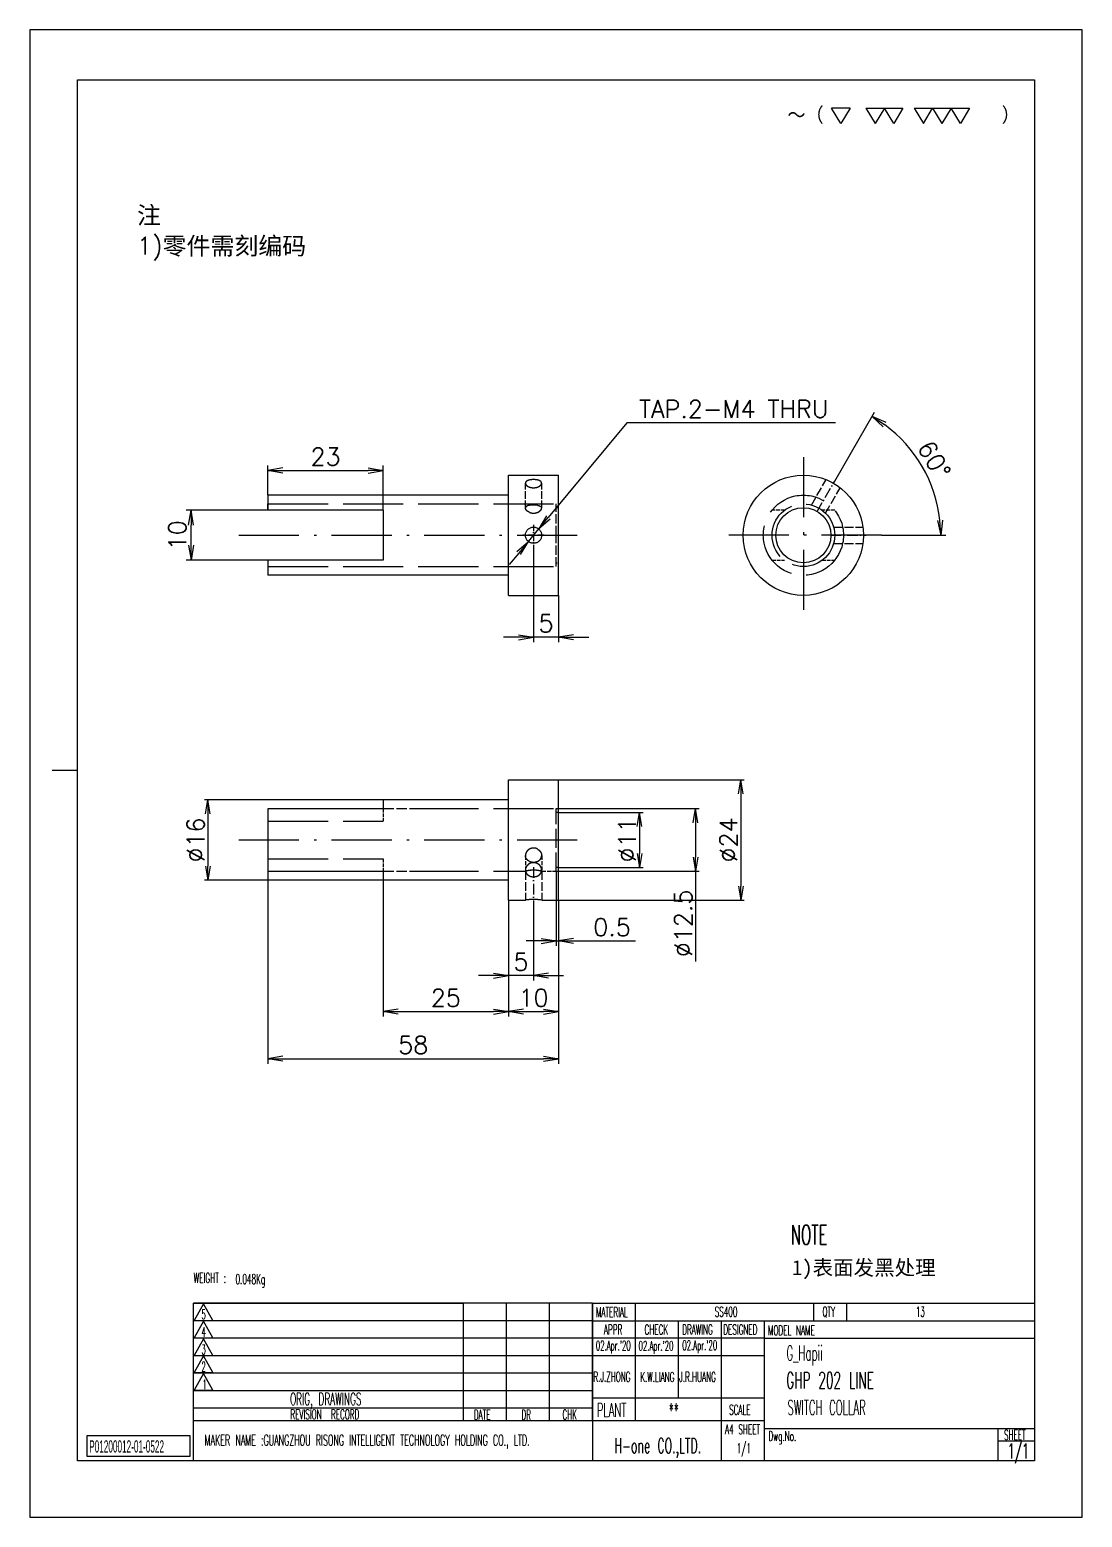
# Model space of a CAD drawing. Header units: millimetres. Extents: x 9439 to 18429, y 1498 to 3280.
# Drawn here: x 18219 to 18429, y 1498.1 to 1795.1 of the extents above; entities that cross this region are included whole.
import ezdxf
from ezdxf.enums import TextEntityAlignment as Align

# ---------------------------------------------------------------- set-up
doc = ezdxf.new("R2010")
doc.units = ezdxf.units.MM
for name, pattern in [('CENTER-HOKUTO', [23, 20, -1, 1, -1]), ('DASHDOT', [18.5, 12, -3, 0.5, -3]), ('DASHED', [15, 12, -3]), ('HIDDEN-HOKUTO', [3.8, 2.5, -1.3])]:
    doc.linetypes.add(name, pattern=pattern)
for name, color, linetype in [('6', 2, 'Continuous'), ('title_frame', 7, 'Continuous'), ('word_dim', 253, 'Continuous')]:
    doc.layers.add(name, color=color, linetype=linetype)
for name, color, linetype, lineweight in [('AM_7', 2, 'CENTER-HOKUTO', 30), ('AM_HID', 1, 'HIDDEN-HOKUTO', 25), ('AM_VIS', 7, 'Continuous', 30)]:
    doc.layers.add(name, color=color, linetype=linetype, lineweight=lineweight)
doc.styles.add('MX_NOTE_STANDARD', font='txt.shx', dxfattribs={"bigfont": 'bigfont.shx'})
doc.styles.get("Standard").update_dxf_attribs({"font": 'romans.shx', "bigfont": 'bigfont.shx'})
doc.dimstyles.new('HKT 1-1', dxfattribs={"dimtxt": 3.5, "dimasz": 3, "dimexe": 1, "dimexo": 0, "dimgap": 1, "dimtad": 3, "dimdsep": 46, "dimtxsty": 'Standard', "dimblk1": 'OPEN', "dimblk2": 'OPEN', "dimsah": 1, "dimcen": 0, "dimclrd": 256, "dimclre": 256, "dimclrt": 3, "dimazin": 2, "dimtfac": 1, "dimtmove": 0, "dimatfit": 3, "dimldrblk": 'OPEN', "dimfxl": 0, "dimtolj": 1, "dimlwd": 25, "dimlwe": 25, "dimarcsym": 0})
doc.dimstyles.new('HKT 1-1$3', dxfattribs={"dimtxt": 3.5, "dimasz": 3, "dimexe": 1, "dimexo": 0, "dimgap": 1, "dimtad": 3, "dimtoh": 1, "dimdsep": 46, "dimtxsty": 'Standard', "dimblk1": 'OPEN', "dimblk2": 'OPEN', "dimsah": 1, "dimcen": 0, "dimclrd": 256, "dimclre": 256, "dimclrt": 3, "dimazin": 2, "dimtfac": 1, "dimtmove": 0, "dimatfit": 3, "dimldrblk": 'OPEN', "dimfxl": 0, "dimtolj": 1, "dimlwd": 25, "dimlwe": 25, "dimarcsym": 0})

# ---------------------------------------------------------------- blocks, each defined once
blk = doc.blocks.new('\\M+18E64\\M+18FE3\\M+182B0\\M+18B4C\\M+18D86\\M+18169\\M+197CE\\M+1816A')
at = {"layer": '6', "color": 3}
for p, q in [((5.64, -0.64), (4.7, 0.92)), ((6.58, 0.92), (4.7, 0.92)), ((6.58, 0.92), (5.64, -0.64)), ((8.19, 0.92), (11.96, 0.92)), ((8.19, 0.92), (9.14, -0.64)), ((10.08, 0.92), (9.14, -0.64)), ((11.02, -0.64), (10.08, 0.92)), ((11.96, 0.92), (11.02, -0.64)), ((13.09, 0.92), (14.98, 0.92)), ((13.09, 0.92), (14.04, -0.64)), ((14.04, -0.64), (14.98, 0.92)), ((14.98, 0.92), (18.74, 0.92)), ((14.98, 0.92), (15.92, -0.64)), ((16.86, 0.92), (15.92, -0.64)), ((17.8, -0.64), (16.86, 0.92)), ((18.74, 0.92), (17.8, -0.64))]:
    blk.add_line(p, q, dxfattribs=at)
at = {"color": 3}
blk.add_text('\\M+18160\\M+18169\\M+18140             \\M+1816A', height=1.68, dxfattribs=at).set_placement((0.19, -0.66))
blk = doc.blocks.new('_Open')
at = {"color": 0, "lineweight": -2}
for p, q in [((-1, 0.167), (0, 0)), ((-1, -0.167), (0, 0)), ((0, 0), (-1, 0))]:
    blk.add_line(p, q, dxfattribs=at)
blk = doc.blocks.new('*D309')
at = {"layer": 'DEFPOINTS', "color": 0, "ltscale": 2}
for p in [(18251.18, 1699.19), (18266.5, 1699.19), (18266.5, 1689.19)]:
    blk.add_point(p, dxfattribs=at)
at = {"layer": 'word_dim', "lineweight": 25, "ltscale": 2}
for p, q in [((18266.5, 1699.19), (18250.18, 1699.19)), ((18251.18, 1692.19), (18251.18, 1696.19)), ((18266.5, 1689.19), (18250.18, 1689.19))]:
    blk.add_line(p, q, dxfattribs=at)
at = {"layer": 'word_dim', "lineweight": 25, "ltscale": 2, "xscale": 3, "yscale": 3, "zscale": 3}
for p, rotation in [((18251.18, 1699.19), 90), ((18251.18, 1689.19), 270)]:
    blk.add_blockref('_Open', p, dxfattribs=dict(at, rotation=rotation))
at = {"layer": 'word_dim', "color": 3, "ltscale": 2, "insert": (18248.43, 1694.19), "char_height": 3.5, "attachment_point": 5, "rotation": 90}
blk.add_mtext('\\A1;10', dxfattribs=at)
blk = doc.blocks.new('*D310')
at = {"layer": 'DEFPOINTS', "color": 0, "ltscale": 2}
for p in [(18289.5, 1707.12), (18266.5, 1702.19), (18289.5, 1699.19)]:
    blk.add_point(p, dxfattribs=at)
at = {"layer": 'word_dim', "lineweight": 25, "ltscale": 2}
for p, q in [((18266.5, 1702.19), (18266.5, 1708.12)), ((18289.5, 1699.19), (18289.5, 1708.12)), ((18269.5, 1707.12), (18286.5, 1707.12))]:
    blk.add_line(p, q, dxfattribs=at)
at = {"layer": 'word_dim', "lineweight": 25, "ltscale": 2, "xscale": 3, "yscale": 3, "zscale": 3, "rotation": 180}
blk.add_blockref('_Open', (18266.5, 1707.12), dxfattribs=at)
at = {"layer": 'word_dim', "lineweight": 25, "ltscale": 2, "xscale": 3, "yscale": 3, "zscale": 3}
blk.add_blockref('_Open', (18289.5, 1707.12), dxfattribs=at)
at = {"layer": 'word_dim', "color": 3, "ltscale": 2, "insert": (18278, 1709.87), "char_height": 3.5, "attachment_point": 5}
blk.add_mtext('\\A1;23', dxfattribs=at)
blk = doc.blocks.new('*D311')
at = {"layer": 'DEFPOINTS', "color": 0, "ltscale": 2}
for p in [(18319.5, 1692.09), (18324.5, 1682.19), (18319.5, 1673.84)]:
    blk.add_point(p, dxfattribs=at)
at = {"layer": 'word_dim', "lineweight": 25, "ltscale": 2}
for p, q in [((18319.5, 1692.09), (18319.5, 1672.84)), ((18324.5, 1682.19), (18324.5, 1672.84)), ((18316.5, 1673.84), (18313.5, 1673.84)), ((18324.5, 1673.84), (18319.5, 1673.84)), ((18327.5, 1673.84), (18330.5, 1673.84))]:
    blk.add_line(p, q, dxfattribs=at)
at = {"layer": 'word_dim', "lineweight": 25, "ltscale": 2, "xscale": 3, "yscale": 3, "zscale": 3}
blk.add_blockref('_Open', (18319.5, 1673.84), dxfattribs=at)
at = {"layer": 'word_dim', "lineweight": 25, "ltscale": 2, "xscale": 3, "yscale": 3, "zscale": 3, "rotation": 180}
blk.add_blockref('_Open', (18324.5, 1673.84), dxfattribs=at)
at = {"layer": 'word_dim', "color": 3, "ltscale": 2, "insert": (18322, 1676.59), "char_height": 3.5, "attachment_point": 5}
blk.add_mtext('\\A1;5', dxfattribs=at)
blk = doc.blocks.new('*D312')
at = {"layer": 'DEFPOINTS', "color": 0, "ltscale": 2}
for p in [(18318.46, 1692.95), (18320.53, 1695.44)]:
    blk.add_point(p, dxfattribs=at)
at = {"layer": 'word_dim', "lineweight": 25, "ltscale": 2}
for p, q in [((18338.14, 1716.66), (18322.45, 1697.75)), ((18379.74, 1716.66), (18338.14, 1716.66)), ((18318.46, 1692.95), (18320.53, 1695.44)), ((18316.55, 1690.64), (18314.63, 1688.33))]:
    blk.add_line(p, q, dxfattribs=at)
at = {"layer": 'word_dim', "lineweight": 25, "ltscale": 2, "xscale": 3, "yscale": 3, "zscale": 3}
for p, rotation in [((18320.53, 1695.44), 230.3130372418511), ((18318.46, 1692.95), 50.31303724185107)]:
    blk.add_blockref('_Open', p, dxfattribs=dict(at, rotation=rotation))
at = {"layer": 'word_dim', "color": 3, "ltscale": 2, "insert": (18359.44, 1719.41), "char_height": 3.5, "attachment_point": 5}
blk.add_mtext('\\A1;TAP{\\Fromans,bigfont|c134;.2-}M{\\Fromans,bigfont|c134;4} THRU', dxfattribs=at)
blk = doc.blocks.new('*D313')
at = {"layer": 'DEFPOINTS', "color": 0, "ltscale": 2}
for p in [(18379.59, 1705.02), (18399.09, 1703.57), (18376.06, 1698.91), (18357.74, 1694.19), (18388.94, 1694.19)]:
    blk.add_point(p, dxfattribs=at)
at = {"layer": 'word_dim', "lineweight": 25, "ltscale": 2}
for p, q in [((18379.59, 1705.02), (18387.54, 1718.79)), ((18388.94, 1694.19), (18401.74, 1694.19))]:
    blk.add_line(p, q, dxfattribs=at)
blk.add_arc((18373.34, 1694.19), 27.4, 6.2758, 53.7242, dxfattribs=at)
at = {"layer": 'word_dim', "lineweight": 25, "ltscale": 2, "xscale": 3, "yscale": 3, "zscale": 3}
for p, rotation in [((18387.04, 1717.92), 146.8621121451943), ((18400.74, 1694.19), 273.1378913697332)]:
    blk.add_blockref('_Open', p, dxfattribs=dict(at, rotation=rotation))
at = {"layer": 'word_dim', "color": 3, "ltscale": 2, "insert": (18399.45, 1709.27), "char_height": 3.5, "attachment_point": 5, "rotation": 300}
blk.add_mtext('\\A1;60°', dxfattribs=at)
blk = doc.blocks.new('*D314')
at = {"layer": 'DEFPOINTS', "color": 0, "ltscale": 2}
for p in [(18324.5, 1645.35), (18324.5, 1621.35), (18360.85, 1621.35)]:
    blk.add_point(p, dxfattribs=at)
at = {"layer": 'word_dim', "lineweight": 25, "ltscale": 2}
for p, q in [((18324.5, 1645.35), (18361.55, 1645.35)), ((18360.85, 1642.55), (18360.85, 1624.15)), ((18324.5, 1621.35), (18361.55, 1621.35))]:
    blk.add_line(p, q, dxfattribs=at)
at = {"layer": 'word_dim', "lineweight": 25, "ltscale": 2, "xscale": 2.8, "yscale": 2.8, "zscale": 2.8}
for p, rotation in [((18360.85, 1645.35), 90), ((18360.85, 1621.35), 270)]:
    blk.add_blockref('_Open', p, dxfattribs=dict(at, rotation=rotation))
at = {"layer": 'word_dim', "color": 3, "ltscale": 2, "insert": (18358.4, 1633.35), "char_height": 3.5, "attachment_point": 5, "rotation": 90}
blk.add_mtext('\\A1;%%c24', dxfattribs=at)
blk = doc.blocks.new('*D315')
at = {"layer": 'DEFPOINTS', "color": 0, "ltscale": 2}
for p in [(18324.5, 1638.85), (18324.5, 1627.85), (18340.64, 1627.85)]:
    blk.add_point(p, dxfattribs=at)
at = {"layer": 'word_dim', "lineweight": 25, "ltscale": 2}
for p, q in [((18324.5, 1638.85), (18341.34, 1638.85)), ((18340.64, 1636.05), (18340.64, 1630.65)), ((18324.5, 1627.85), (18341.34, 1627.85))]:
    blk.add_line(p, q, dxfattribs=at)
at = {"layer": 'word_dim', "lineweight": 25, "ltscale": 2, "xscale": 2.8, "yscale": 2.8, "zscale": 2.8}
for p, rotation in [((18340.64, 1638.85), 90), ((18340.64, 1627.85), 270)]:
    blk.add_blockref('_Open', p, dxfattribs=dict(at, rotation=rotation))
at = {"layer": 'word_dim', "color": 3, "ltscale": 2, "insert": (18338.19, 1633.35), "char_height": 3.5, "attachment_point": 5, "rotation": 90}
blk.add_mtext('\\A1;%%c11', dxfattribs=at)
blk = doc.blocks.new('*D316')
at = {"layer": 'DEFPOINTS', "color": 0, "ltscale": 2}
for p in [(18324, 1639.6), (18324, 1627.1), (18351.82, 1627.1)]:
    blk.add_point(p, dxfattribs=at)
at = {"layer": 'word_dim', "lineweight": 25, "ltscale": 2}
for p, q in [((18324, 1639.6), (18352.52, 1639.6)), ((18351.82, 1636.8), (18351.82, 1629.9)), ((18324, 1627.1), (18352.52, 1627.1)), ((18351.82, 1627.1), (18351.82, 1609.07))]:
    blk.add_line(p, q, dxfattribs=at)
at = {"layer": 'word_dim', "lineweight": 25, "ltscale": 2, "xscale": 2.8, "yscale": 2.8, "zscale": 2.8}
for p, rotation in [((18351.82, 1639.6), 90), ((18351.82, 1627.1), 270)]:
    blk.add_blockref('_Open', p, dxfattribs=dict(at, rotation=rotation))
at = {"layer": 'word_dim', "color": 3, "ltscale": 2, "insert": (18349.37, 1616.69), "char_height": 3.5, "attachment_point": 5, "rotation": 90}
blk.add_mtext('\\A1;%%c12.5', dxfattribs=at)
blk = doc.blocks.new('*D317')
at = {"layer": 'DEFPOINTS', "color": 0, "ltscale": 2}
for p in [(18324, 1627.1), (18324.5, 1621.35), (18324.5, 1613.2)]:
    blk.add_point(p, dxfattribs=at)
at = {"layer": 'word_dim', "lineweight": 25, "ltscale": 2}
for p, q in [((18324, 1627.1), (18324, 1612.2)), ((18324.5, 1621.35), (18324.5, 1612.2)), ((18321, 1613.2), (18318, 1613.2)), ((18324, 1613.2), (18324.5, 1613.2)), ((18327.5, 1613.2), (18339.83, 1613.2))]:
    blk.add_line(p, q, dxfattribs=at)
at = {"layer": 'word_dim', "lineweight": 25, "ltscale": 2, "xscale": 3, "yscale": 3, "zscale": 3}
blk.add_blockref('_Open', (18324, 1613.2), dxfattribs=at)
at = {"layer": 'word_dim', "lineweight": 25, "ltscale": 2, "xscale": 3, "yscale": 3, "zscale": 3, "rotation": 180}
blk.add_blockref('_Open', (18324.5, 1613.2), dxfattribs=at)
at = {"layer": 'word_dim', "color": 3, "ltscale": 2, "insert": (18335.17, 1615.95), "char_height": 3.5, "attachment_point": 5}
blk.add_mtext('\\A1;0.5', dxfattribs=at)
blk = doc.blocks.new('*D318')
at = {"layer": 'DEFPOINTS', "color": 0, "ltscale": 2}
for p in [(18314.5, 1621.35), (18319.5, 1620.76), (18314.5, 1606.27)]:
    blk.add_point(p, dxfattribs=at)
at = {"layer": 'word_dim', "lineweight": 25, "ltscale": 2}
for p, q in [((18314.5, 1621.35), (18314.5, 1605.27)), ((18319.5, 1620.76), (18319.5, 1605.27)), ((18311.5, 1606.27), (18308.5, 1606.27)), ((18319.5, 1606.27), (18314.5, 1606.27)), ((18322.5, 1606.27), (18325.5, 1606.27))]:
    blk.add_line(p, q, dxfattribs=at)
at = {"layer": 'word_dim', "lineweight": 25, "ltscale": 2, "xscale": 3, "yscale": 3, "zscale": 3}
blk.add_blockref('_Open', (18314.5, 1606.27), dxfattribs=at)
at = {"layer": 'word_dim', "lineweight": 25, "ltscale": 2, "xscale": 3, "yscale": 3, "zscale": 3, "rotation": 180}
blk.add_blockref('_Open', (18319.5, 1606.27), dxfattribs=at)
at = {"layer": 'word_dim', "color": 3, "ltscale": 2, "insert": (18317, 1609.02), "char_height": 3.5, "attachment_point": 5}
blk.add_mtext('\\A1;5', dxfattribs=at)
blk = doc.blocks.new('*D319')
at = {"layer": 'DEFPOINTS', "color": 0, "ltscale": 2}
for p in [(18314.5, 1621.35), (18324.5, 1621.35), (18324.5, 1599.08)]:
    blk.add_point(p, dxfattribs=at)
at = {"layer": 'word_dim', "lineweight": 25, "ltscale": 2}
for p, q in [((18314.5, 1621.35), (18314.5, 1598.08)), ((18324.5, 1621.35), (18324.5, 1598.08)), ((18317.5, 1599.08), (18321.5, 1599.08))]:
    blk.add_line(p, q, dxfattribs=at)
at = {"layer": 'word_dim', "lineweight": 25, "ltscale": 2, "xscale": 3, "yscale": 3, "zscale": 3, "rotation": 180}
blk.add_blockref('_Open', (18314.5, 1599.08), dxfattribs=at)
at = {"layer": 'word_dim', "lineweight": 25, "ltscale": 2, "xscale": 3, "yscale": 3, "zscale": 3}
blk.add_blockref('_Open', (18324.5, 1599.08), dxfattribs=at)
at = {"layer": 'word_dim', "color": 3, "ltscale": 2, "insert": (18319.5, 1601.83), "char_height": 3.5, "attachment_point": 5}
blk.add_mtext('\\A1;10', dxfattribs=at)
blk = doc.blocks.new('*D320')
at = {"layer": 'DEFPOINTS', "color": 0, "ltscale": 2}
for p in [(18289.5, 1625.35), (18314.5, 1621.35), (18314.5, 1599.08)]:
    blk.add_point(p, dxfattribs=at)
at = {"layer": 'word_dim', "lineweight": 25, "ltscale": 2}
for p, q in [((18289.5, 1625.35), (18289.5, 1598.08)), ((18314.5, 1621.35), (18314.5, 1598.08)), ((18292.5, 1599.08), (18311.5, 1599.08))]:
    blk.add_line(p, q, dxfattribs=at)
at = {"layer": 'word_dim', "lineweight": 25, "ltscale": 2, "xscale": 3, "yscale": 3, "zscale": 3, "rotation": 180}
blk.add_blockref('_Open', (18289.5, 1599.08), dxfattribs=at)
at = {"layer": 'word_dim', "lineweight": 25, "ltscale": 2, "xscale": 3, "yscale": 3, "zscale": 3}
blk.add_blockref('_Open', (18314.5, 1599.08), dxfattribs=at)
at = {"layer": 'word_dim', "color": 3, "ltscale": 2, "insert": (18302, 1601.83), "char_height": 3.5, "attachment_point": 5}
blk.add_mtext('\\A1;25', dxfattribs=at)
blk = doc.blocks.new('*D321')
at = {"layer": 'DEFPOINTS', "color": 0, "ltscale": 2}
for p in [(18266.5, 1627.11), (18324.5, 1621.35), (18324.5, 1589.67)]:
    blk.add_point(p, dxfattribs=at)
at = {"layer": 'word_dim', "lineweight": 25, "ltscale": 2}
for p, q in [((18266.5, 1627.11), (18266.5, 1588.67)), ((18324.5, 1621.35), (18324.5, 1588.67)), ((18269.5, 1589.67), (18321.5, 1589.67))]:
    blk.add_line(p, q, dxfattribs=at)
at = {"layer": 'word_dim', "lineweight": 25, "ltscale": 2, "xscale": 3, "yscale": 3, "zscale": 3, "rotation": 180}
blk.add_blockref('_Open', (18266.5, 1589.67), dxfattribs=at)
at = {"layer": 'word_dim', "lineweight": 25, "ltscale": 2, "xscale": 3, "yscale": 3, "zscale": 3}
blk.add_blockref('_Open', (18324.5, 1589.67), dxfattribs=at)
at = {"layer": 'word_dim', "color": 3, "ltscale": 2, "insert": (18295.5, 1592.42), "char_height": 3.5, "attachment_point": 5}
blk.add_mtext('\\A1;58', dxfattribs=at)
blk = doc.blocks.new('*D322')
at = {"layer": 'DEFPOINTS', "color": 0, "ltscale": 2}
for p in [(18289.5, 1641.35), (18254.53, 1625.35), (18289.5, 1625.35)]:
    blk.add_point(p, dxfattribs=at)
at = {"layer": 'word_dim', "lineweight": 25, "ltscale": 2}
for p, q in [((18289.5, 1641.35), (18253.83, 1641.35)), ((18254.53, 1638.55), (18254.53, 1628.15)), ((18289.5, 1625.35), (18253.83, 1625.35))]:
    blk.add_line(p, q, dxfattribs=at)
at = {"layer": 'word_dim', "lineweight": 25, "ltscale": 2, "xscale": 2.8, "yscale": 2.8, "zscale": 2.8}
for p, rotation in [((18254.53, 1641.35), 90), ((18254.53, 1625.35), 270)]:
    blk.add_blockref('_Open', p, dxfattribs=dict(at, rotation=rotation))
at = {"layer": 'word_dim', "color": 3, "ltscale": 2, "insert": (18252.08, 1633.35), "char_height": 3.5, "attachment_point": 5, "rotation": 90}
blk.add_mtext('\\A1;%%c16', dxfattribs=at)

msp = doc.modelspace()

# ---------------------------------------------------------------- linework, layer by layer
at = {"linetype": 'Continuous'}
msp.add_line((18365.58, 1533.871), (18419.48, 1533.871), dxfattribs=at)
at = {"layer": 'AM_7', "linetype": 'DASHDOT'}
for p, q in [((18373.34, 1709.793), (18373.34, 1678.593)), ((18260.699, 1694.193), (18330.3, 1694.193)), ((18388.94, 1694.193), (18357.74, 1694.193)), ((18260.699, 1633.353), (18330.3, 1633.353))]:
    msp.add_line(p, q, dxfattribs=at)
at = {"layer": 'AM_7', "linetype": 'DASHDOT', "ltscale": 0.176385}
for p, q in [((18376.064, 1698.911), (18379.591, 1705.021)), ((18378.788, 1694.193), (18385.843, 1694.193))]:
    msp.add_line(p, q, dxfattribs=at)
at = {"layer": 'AM_7', "linetype": 'DASHDOT', "ltscale": 0.105365}
for p, q in [((18319.5, 1696.301), (18319.5, 1692.086)), ((18321.607, 1694.193), (18317.392, 1694.193))]:
    msp.add_line(p, q, dxfattribs=at)
at = {"layer": 'AM_7', "linetype": 'DASHDOT', "ltscale": 0.178893}
msp.add_line((18319.5, 1627.913), (18319.5, 1620.757), dxfattribs=at)
at = {"layer": 'AM_HID', "linetype": 'DASHED', "ltscale": 0.146346}
msp.add_line((18374.954, 1700.231), (18377.881, 1705.301), dxfattribs=at)
at = {"layer": 'AM_HID', "linetype": 'DASHED', "ltscale": 0.124491}
for p, q in [((18317.879, 1699.606), (18317.879, 1704.586)), ((18321.121, 1699.606), (18321.121, 1704.586))]:
    msp.add_line(p, q, dxfattribs=at)
at = {"layer": 'AM_HID', "linetype": 'DASHED', "ltscale": 0.146347}
for p, q in [((18377.761, 1698.61), (18380.688, 1703.68)), ((18379.375, 1695.814), (18385.229, 1695.814)), ((18379.375, 1692.572), (18385.229, 1692.572))]:
    msp.add_line(p, q, dxfattribs=at)
at = {"layer": 'AM_HID', "linetype": 'DASHED'}
for p, q in [((18266.5, 1700.443), (18296.5, 1700.443)), ((18296.5, 1700.443), (18324, 1700.443)), ((18266.5, 1687.943), (18324, 1687.943)), ((18289.5, 1639.598), (18266.5, 1639.598)), ((18296.5, 1639.603), (18324, 1639.603)), ((18266.5, 1637.103), (18289.5, 1637.103)), ((18266.5, 1637.103), (18289.5, 1637.103)), ((18266.5, 1629.603), (18289.5, 1629.603)), ((18266.5, 1629.603), (18289.5, 1629.603)), ((18296.5, 1627.103), (18317.879, 1627.103))]:
    msp.add_line(p, q, dxfattribs=at)
at = {"layer": 'AM_HID', "linetype": 'DASHED', "ltscale": 0.15625}
for p, q in [((18324, 1694.193), (18324, 1700.443)), ((18324, 1687.943), (18324, 1694.193))]:
    msp.add_line(p, q, dxfattribs=at)
at = {"layer": 'AM_HID', "linetype": 'DASHED', "ltscale": 0.0125}
for p, q in [((18324, 1699.693), (18324.5, 1699.693)), ((18324, 1688.693), (18324.5, 1688.693)), ((18324.5, 1638.853), (18324, 1638.853)), ((18324.5, 1627.853), (18324, 1627.853))]:
    msp.add_line(p, q, dxfattribs=at)
at = {"layer": 'AM_HID', "linetype": 'DASHED', "ltscale": 0.062375}
for p, q in [((18369.59, 1699.193), (18367.095, 1699.193)), ((18379.585, 1699.193), (18377.09, 1699.193)), ((18367.095, 1689.193), (18369.59, 1689.193)), ((18377.09, 1689.193), (18379.585, 1689.193)), ((18289.5, 1639.598), (18289.5, 1637.103)), ((18289.5, 1629.603), (18289.5, 1627.108))]:
    msp.add_line(p, q, dxfattribs=at)
at = {"layer": 'AM_HID', "linetype": 'DASHED', "ltscale": 0.175}
for p, q in [((18289.5, 1639.603), (18296.5, 1639.603)), ((18289.5, 1627.103), (18296.5, 1627.103))]:
    msp.add_line(p, q, dxfattribs=at)
at = {"layer": 'AM_HID', "linetype": 'DASHED', "ltscale": 0.3125}
msp.add_line((18324, 1627.103), (18324, 1639.603), dxfattribs=at)
at = {"layer": 'AM_HID', "linetype": 'DASHED', "ltscale": 0.071875}
for p, q in [((18317.879, 1630.228), (18317.879, 1627.353)), ((18321.121, 1630.228), (18321.121, 1627.353))]:
    msp.add_line(p, q, dxfattribs=at)
at = {"layer": 'AM_HID', "linetype": 'DASHED', "ltscale": 0.14375}
for p, q in [((18317.879, 1627.103), (18317.879, 1621.353)), ((18321.121, 1627.103), (18321.121, 1621.353))]:
    msp.add_line(p, q, dxfattribs=at)
at = {"layer": 'AM_HID', "linetype": 'DASHED', "ltscale": 0.071975}
msp.add_line((18321.121, 1627.103), (18324, 1627.103), dxfattribs=at)
at = {"layer": 'AM_HID', "linetype": 'DASHED'}
for centre, radius in [((18373.34, 1694.193), 8), ((18373.34, 1694.193), 6.25), ((18319.5, 1694.193), 1.621)]:
    msp.add_circle(centre, radius, dxfattribs=at)
for centre, radius, start, end in [((18319.502, 1621.053), 6.263, 82.89061, 105.01768), ((18319.595, 1620.536), 6.788, 97.38568, 104.64683), ((18319.498, 1621.053), 6.263, 74.98232, 97.10939), ((18319.404, 1620.536), 6.788, 75.35317, 82.61432), ((18319.519, 1609.259), 12.204, 93.89373, 96.6056), ((18319.497, 1609.491), 11.972, 86.26382, 88.54924), ((18319.486, 1609.329), 12.135, 84.50403, 86.26584)]:
    msp.add_arc(centre, radius, start, end, dxfattribs=at)
for points, knots in [([(18320.277, 1705.224), (18320.037, 1705.276), (18319.775, 1705.304), (18319.506, 1705.313), (18318.981, 1705.291), (18318.506, 1705.185), (18318.293, 1705.11), (18318.047, 1704.965), (18317.919, 1704.778), (18317.892, 1704.716), (18317.879, 1704.651), (18317.879, 1704.586)], [0, 0, 0, 0, 0, 0, 2.3767685, 2.3767685, 2.3767685, 4.6626699, 4.6626699, 4.6626699, 5.6908897, 5.6908897, 5.6908897, 5.6908897, 5.6908897, 5.6908897]), ([(18321.121, 1704.586), (18321.121, 1704.673), (18321.097, 1704.758), (18321.049, 1704.838), (18320.907, 1704.987), (18320.69, 1705.102), (18320.562, 1705.152), (18320.423, 1705.192), (18320.277, 1705.224)], [0, 0, 0, 0, 0, 0, 1.3334533, 1.3334533, 1.3334533, 2.7530209, 2.7530209, 2.7530209, 2.7530209, 2.7530209, 2.7530209]), ([(18317.879, 1704.586), (18317.879, 1704.497), (18317.903, 1704.406), (18317.951, 1704.315), (18318.093, 1704.136), (18318.308, 1703.981), (18318.436, 1703.91), (18318.575, 1703.85), (18318.722, 1703.801)], [0, 0, 0, 0, 0, 0, 1.3452363, 1.3452363, 1.3452363, 2.7879598, 2.7879598, 2.7879598, 2.7879598, 2.7879598, 2.7879598]), ([(18318.722, 1703.801), (18318.961, 1703.722), (18319.223, 1703.673), (18319.494, 1703.659), (18320.024, 1703.7), (18320.498, 1703.865), (18320.708, 1703.975), (18320.952, 1704.167), (18321.08, 1704.383), (18321.107, 1704.451), (18321.121, 1704.519), (18321.121, 1704.586)], [0, 0, 0, 0, 0, 0, 2.3850246, 2.3850246, 2.3850246, 4.6978305, 4.6978305, 4.6978305, 5.7341209, 5.7341209, 5.7341209, 5.7341209, 5.7341209, 5.7341209]), ([(18320.277, 1700.175), (18319.975, 1700.224), (18319.639, 1700.241), (18319.302, 1700.242), (18318.741, 1700.205), (18318.284, 1700.079), (18318.122, 1700.009), (18317.965, 1699.886), (18317.896, 1699.731), (18317.884, 1699.69), (18317.879, 1699.649), (18317.879, 1699.606)], [0, 0, 0, 0, 0, 0, 2.9861481, 2.9861481, 2.9861481, 5.0374249, 5.0374249, 5.0374249, 5.7087759, 5.7087759, 5.7087759, 5.7087759, 5.7087759, 5.7087759]), ([(18318.722, 1698.753), (18318.517, 1698.832), (18318.329, 1698.936), (18318.166, 1699.059), (18317.99, 1699.249), (18317.904, 1699.445), (18317.887, 1699.5), (18317.879, 1699.554), (18317.879, 1699.606)], [0, 0, 0, 0, 0, 0, 2.0218675, 2.0218675, 2.0218675, 2.8139921, 2.8139921, 2.8139921, 2.8139921, 2.8139921, 2.8139921]), ([(18318.722, 1698.753), (18318.961, 1698.661), (18319.225, 1698.603), (18319.498, 1698.585), (18320.033, 1698.636), (18320.506, 1698.831), (18320.713, 1698.958), (18320.953, 1699.171), (18321.08, 1699.4), (18321.107, 1699.47), (18321.121, 1699.539), (18321.121, 1699.606)], [0, 0, 0, 0, 0, 0, 2.4051669, 2.4051669, 2.4051669, 4.7407244, 4.7407244, 4.7407244, 5.7841565, 5.7841565, 5.7841565, 5.7841565, 5.7841565, 5.7841565]), ([(18320.277, 1700.175), (18320.48, 1700.142), (18320.668, 1700.095), (18320.833, 1700.031), (18321.01, 1699.911), (18321.096, 1699.754), (18321.112, 1699.707), (18321.121, 1699.657), (18321.121, 1699.606)], [0, 0, 0, 0, 0, 0, 1.9665584, 1.9665584, 1.9665584, 2.7450088, 2.7450088, 2.7450088, 2.7450088, 2.7450088, 2.7450088]), ([(18320.277, 1631.542), (18320.099, 1631.638), (18319.906, 1631.707), (18319.704, 1631.746), (18319.295, 1631.758), (18318.903, 1631.645), (18318.717, 1631.56), (18318.379, 1631.337), (18318.124, 1631.032), (18318.022, 1630.865), (18317.928, 1630.633), (18317.888, 1630.395), (18317.882, 1630.339), (18317.879, 1630.284), (18317.879, 1630.228)], [0, 0, 0, 0, 0, 0, 1.8178636, 1.8178636, 1.8178636, 3.6352769, 3.6352769, 3.6352769, 5.4311134, 5.4311134, 5.4311134, 5.980249, 5.980249, 5.980249, 5.980249, 5.980249, 5.980249]), ([(18320.277, 1631.542), (18320.458, 1631.445), (18320.624, 1631.32), (18320.769, 1631.172), (18320.963, 1630.899), (18321.075, 1630.595), (18321.105, 1630.473), (18321.121, 1630.35), (18321.121, 1630.228)], [0, 0, 0, 0, 0, 0, 1.8181494, 1.8181494, 1.8181494, 2.9961376, 2.9961376, 2.9961376, 2.9961376, 2.9961376, 2.9961376]), ([(18318.722, 1629.078), (18318.542, 1629.152), (18318.377, 1629.248), (18318.231, 1629.368), (18318.035, 1629.6), (18317.923, 1629.876), (18317.893, 1629.99), (18317.879, 1630.109), (18317.879, 1630.228)], [0, 0, 0, 0, 0, 0, 1.774684, 1.774684, 1.774684, 2.9336358, 2.9336358, 2.9336358, 2.9336358, 2.9336358, 2.9336358]), ([(18320.277, 1628.628), (18320.099, 1628.717), (18319.907, 1628.782), (18319.707, 1628.818), (18319.3, 1628.83), (18318.908, 1628.727), (18318.721, 1628.647), (18318.382, 1628.438), (18318.125, 1628.144), (18318.023, 1627.982), (18317.928, 1627.755), (18317.888, 1627.52), (18317.882, 1627.464), (18317.879, 1627.409), (18317.879, 1627.353)], [0, 0, 0, 0, 0, 0, 1.8043751, 1.8043751, 1.8043751, 3.6101012, 3.6101012, 3.6101012, 5.3892178, 5.3892178, 5.3892178, 5.9363529, 5.9363529, 5.9363529, 5.9363529, 5.9363529, 5.9363529]), ([(18318.722, 1629.078), (18318.961, 1628.981), (18319.225, 1628.923), (18319.499, 1628.907), (18320.037, 1628.955), (18320.511, 1629.162), (18320.718, 1629.304), (18320.958, 1629.57), (18321.081, 1629.893), (18321.107, 1630.002), (18321.121, 1630.115), (18321.121, 1630.228)], [0, 0, 0, 0, 0, 0, 2.4045616, 2.4045616, 2.4045616, 4.76859, 4.76859, 4.76859, 5.8977761, 5.8977761, 5.8977761, 5.8977761, 5.8977761, 5.8977761]), ([(18321.121, 1627.353), (18321.121, 1627.536), (18321.086, 1627.721), (18321.018, 1627.899), (18320.853, 1628.179), (18320.618, 1628.409), (18320.512, 1628.493), (18320.398, 1628.566), (18320.277, 1628.628)], [0, 0, 0, 0, 0, 0, 1.7682818, 1.7682818, 1.7682818, 2.9713004, 2.9713004, 2.9713004, 2.9713004, 2.9713004, 2.9713004]), ([(18317.879, 1627.353), (18317.879, 1627.202), (18317.902, 1627.053), (18317.949, 1626.908), (18318.088, 1626.636), (18318.306, 1626.411), (18318.433, 1626.312), (18318.573, 1626.23), (18318.722, 1626.164)], [0, 0, 0, 0, 0, 0, 1.4597251, 1.4597251, 1.4597251, 2.9385014, 2.9385014, 2.9385014, 2.9385014, 2.9385014, 2.9385014]), ([(18318.722, 1626.164), (18318.96, 1626.059), (18319.222, 1625.997), (18319.496, 1625.978), (18320.033, 1626.03), (18320.508, 1626.252), (18320.716, 1626.404), (18320.956, 1626.683), (18321.08, 1627.015), (18321.107, 1627.126), (18321.121, 1627.239), (18321.121, 1627.353)], [0, 0, 0, 0, 0, 0, 2.3970132, 2.3970132, 2.3970132, 4.7647152, 4.7647152, 4.7647152, 5.893943, 5.893943, 5.893943, 5.893943, 5.893943, 5.893943])]:
    msp.add_open_spline(points, degree=5, knots=knots, dxfattribs=at)
at = {"layer": 'AM_VIS', "ltscale": 0.25}
for p, q in [((18314.5, 1706.193), (18324.5, 1706.193)), ((18314.5, 1682.193), (18324.5, 1682.193)), ((18314.5, 1645.353), (18324.5, 1645.353))]:
    msp.add_line(p, q, dxfattribs=at)
at = {"layer": 'AM_VIS', "ltscale": 0.3}
for p, q in [((18314.5, 1694.193), (18314.5, 1706.193)), ((18324.5, 1694.193), (18324.5, 1706.193)), ((18314.5, 1682.193), (18314.5, 1694.193)), ((18324.5, 1682.193), (18324.5, 1694.193)), ((18314.5, 1633.353), (18314.5, 1645.353)), ((18324.5, 1633.353), (18324.5, 1645.353)), ((18314.5, 1621.353), (18314.5, 1633.353)), ((18324.5, 1621.353), (18324.5, 1633.353))]:
    msp.add_line(p, q, dxfattribs=at)
at = {"layer": 'AM_VIS', "ltscale": 0.075}
for p, q in [((18266.5, 1702.193), (18266.5, 1699.193)), ((18266.5, 1689.193), (18266.5, 1686.193))]:
    msp.add_line(p, q, dxfattribs=at)
at = {"layer": 'AM_VIS'}
for p, q in [((18296.5, 1702.193), (18266.5, 1702.193)), ((18289.5, 1699.193), (18266.5, 1699.193)), ((18289.5, 1689.193), (18266.5, 1689.193)), ((18296.5, 1686.193), (18266.5, 1686.193)), ((18289.5, 1639.598), (18266.5, 1639.598)), ((18266.5, 1627.108), (18289.5, 1627.108)), ((18266.5, 1627.108), (18289.5, 1627.108))]:
    msp.add_line(p, q, dxfattribs=at)
at = {"layer": 'AM_VIS', "ltscale": 0.45}
for p, q in [((18314.5, 1702.193), (18296.5, 1702.193)), ((18314.5, 1686.193), (18296.5, 1686.193)), ((18314.5, 1641.353), (18296.5, 1641.353)), ((18314.5, 1625.353), (18296.5, 1625.353))]:
    msp.add_line(p, q, dxfattribs=at)
at = {"layer": 'AM_VIS', "ltscale": 0.03125}
msp.add_line((18266.5, 1699.193), (18266.5, 1700.443), dxfattribs=at)
at = {"layer": 'AM_VIS', "ltscale": 0.125}
for p, q in [((18289.5, 1699.193), (18289.5, 1694.193)), ((18289.5, 1694.193), (18289.5, 1689.193))]:
    msp.add_line(p, q, dxfattribs=at)
at = {"layer": 'AM_VIS', "ltscale": 0.31225}
msp.add_line((18266.5, 1639.598), (18266.5, 1627.108), dxfattribs=at)
at = {"layer": 'AM_VIS', "ltscale": 0.043875}
for p, q in [((18289.5, 1641.353), (18289.5, 1639.598)), ((18289.5, 1627.108), (18289.5, 1625.353))]:
    msp.add_line(p, q, dxfattribs=at)
at = {"layer": 'AM_VIS', "ltscale": 0.175}
for p, q in [((18296.5, 1641.353), (18289.5, 1641.353)), ((18296.5, 1625.353), (18289.5, 1625.353))]:
    msp.add_line(p, q, dxfattribs=at)
at = {"layer": 'AM_VIS', "ltscale": 0.000105307}
msp.add_line((18289.5, 1639.599), (18289.5, 1639.603), dxfattribs=at)
at = {"layer": 'AM_VIS', "ltscale": 0.084475}
for p, q in [((18314.5, 1621.353), (18317.879, 1621.353)), ((18321.121, 1621.353), (18324.5, 1621.353))]:
    msp.add_line(p, q, dxfattribs=at)
at = {"layer": 'AM_VIS', "ltscale": 0.005945}
msp.add_line((18318.115, 1621.383), (18317.879, 1621.353), dxfattribs=at)
at = {"layer": 'AM_VIS'}
for radius in [12, 5.5]:
    msp.add_circle((18373.34, 1694.193), radius, dxfattribs=at)
for centre, radius, start, end in [((18319.544, 1608.977), 12.488, 93.77302, 97.6649), ((18319.5, 1609.55), 11.913, 88.55847, 93.90008), ((18319.497, 1609.415), 12.049, 82.2549, 93.68525), ((18319.456, 1609.035), 12.43, 82.30325, 84.49328)]:
    msp.add_arc(centre, radius, start, end, dxfattribs=at)
at = {"layer": 'title_frame'}
for p, q in [((18228.48, 1785.121), (18419.48, 1785.121)), ((18228.48, 1509.371), (18228.48, 1785.121)), ((18233.48, 1785.121), (18419.48, 1785.121)), ((18419.48, 1785.121), (18419.48, 1509.371)), ((18228.48, 1647.246), (18223.48, 1647.246)), ((18251.655, 1509.371), (18251.655, 1540.871)), ((18251.655, 1540.871), (18305.555, 1540.871)), ((18331.28, 1540.871), (18251.655, 1540.871)), ((18253.635, 1540.748), (18251.756, 1537.426)), ((18255.515, 1537.426), (18253.635, 1540.748)), ((18305.555, 1517.371), (18305.555, 1540.871)), ((18314.13, 1517.371), (18314.13, 1540.871)), ((18314.13, 1517.371), (18314.13, 1540.871)), ((18322.705, 1517.371), (18322.705, 1540.871)), ((18322.705, 1517.371), (18322.705, 1540.871)), ((18331.28, 1540.871), (18331.28, 1537.371)), ((18331.28, 1517.371), (18331.28, 1540.871)), ((18331.28, 1540.871), (18331.28, 1509.371)), ((18331.28, 1540.871), (18331.28, 1509.371)), ((18331.28, 1540.871), (18419.48, 1540.871)), ((18339.855, 1517.371), (18339.855, 1540.871)), ((18375.38, 1540.871), (18375.38, 1537.371)), ((18381.953, 1540.871), (18381.953, 1537.371)), ((18305.555, 1537.371), (18251.655, 1537.371)), ((18331.28, 1537.371), (18251.655, 1537.371)), ((18251.756, 1537.426), (18255.515, 1537.426)), ((18253.635, 1537.271), (18251.756, 1533.949)), ((18255.515, 1533.949), (18253.635, 1537.271)), ((18331.28, 1537.371), (18419.48, 1537.371)), ((18348.43, 1521.968), (18348.43, 1537.371)), ((18357.005, 1509.371), (18357.005, 1537.371)), ((18365.58, 1509.371), (18365.58, 1537.371)), ((18305.555, 1533.871), (18251.655, 1533.871)), ((18331.28, 1533.871), (18251.655, 1533.871)), ((18251.756, 1533.949), (18255.515, 1533.949)), ((18253.635, 1533.741), (18251.756, 1530.419)), ((18255.515, 1530.419), (18253.635, 1533.741)), ((18365.58, 1533.871), (18331.28, 1533.871)), ((18305.555, 1530.371), (18251.655, 1530.371)), ((18331.28, 1530.371), (18251.655, 1530.371)), ((18251.756, 1530.419), (18255.515, 1530.419)), ((18253.635, 1530.328), (18251.756, 1527.006)), ((18255.515, 1527.006), (18253.635, 1530.328)), ((18365.58, 1530.371), (18331.28, 1530.371)), ((18305.555, 1526.871), (18251.655, 1526.871)), ((18331.28, 1526.871), (18251.655, 1526.871)), ((18251.756, 1527.006), (18255.515, 1527.006)), ((18253.635, 1526.799), (18251.756, 1523.476)), ((18255.515, 1523.476), (18253.635, 1526.799)), ((18305.555, 1523.371), (18251.655, 1523.371)), ((18331.28, 1523.371), (18251.655, 1523.371)), ((18251.756, 1523.476), (18255.515, 1523.476)), ((18331.28, 1521.968), (18365.58, 1521.968)), ((18305.555, 1519.871), (18251.655, 1519.871)), ((18331.28, 1519.871), (18251.655, 1519.871)), ((18331.28, 1517.371), (18251.655, 1517.371)), ((18365.58, 1517.371), (18331.28, 1517.371)), ((18365.58, 1515.871), (18419.48, 1515.871)), ((18412.13, 1515.871), (18412.13, 1509.371)), ((18230.424, 1514.443), (18250.951, 1514.443)), ((18230.424, 1510.243), (18230.424, 1514.443)), ((18250.951, 1514.443), (18250.951, 1510.243)), ((18412.13, 1513.371), (18419.48, 1513.371)), ((18419.48, 1509.371), (18228.48, 1509.371)), ((18250.951, 1510.243), (18230.424, 1510.243)), ((18419.48, 1509.371), (18365.58, 1509.371))]:
    msp.add_line(p, q, dxfattribs=at)
at = {"layer": 'title_frame', "color": 4}
msp.add_lwpolyline([(18218.98, 1498.121), (18428.98, 1498.121), (18428.98, 1795.121), (18218.98, 1795.121)], close=True, dxfattribs=at)

# ---------------------------------------------------------------- block references
at = {"layer": 'title_frame', "xscale": 1.959999999999127, "yscale": 1.959999999999127, "zscale": 1.96}
msp.add_blockref('\\M+18E64\\M+18FE3\\M+182B0\\M+18B4C\\M+18D86\\M+18169\\M+197CE\\M+1816A', (18369.772, 1777.657), dxfattribs=at)

# ---------------------------------------------------------------- texts
at = {"ltscale": 2, "char_height": 3.5, "attachment_point": 1}
for s, insert, width in [('{\\fSimSun|b0|i0|c134|p2;\\C3;注}', (18240.386, 1759.845), 10.36469), ('{\\Fromans,bigfont|c134;\\C3;1)\\fSimSun|b0|i0|c134|p2;零件需刻编码}', (18240.386, 1753.714), 96.90613)]:
    msp.add_mtext(s, dxfattribs=dict(at, insert=insert, width=width))
at = {"linetype": 'Continuous', "insert": (18369.957, 1530.392), "char_height": 3, "width": 50.9, "attachment_point": 4}
msp.add_mtext('{\\W0.5;\\C3;G_Hapii }', dxfattribs=at)
at = {"layer": 'title_frame', "color": 3, "style": 'MX_NOTE_STANDARD'}
for s, height, width, p in [('NOTE', 3.92, 0.545, (18370.875, 1552.548)), ('WEIGHT : ', 2, 0.5341, (18251.679, 1544.898)), ('0.048Kg', 2, 0.5341, (18260.021, 1544.665)), ('5', 1.918, 0.5341, (18253.24, 1537.651)), ('MATERIAL', 1.9728, 0.5341, (18331.952, 1538.084)), ('SS400', 1.9728, 0.5341, (18355.654, 1538.17)), ('QTY', 1.9728, 0.5341, (18377.153, 1538.17)), ('13', 1.9728, 0.5341, (18395.781, 1538.17)), ('4', 1.918, 0.5341, (18253.24, 1534.174)), ('APPR', 1.9728, 0.5341, (18333.548, 1534.613)), ('CHECK', 1.9728, 0.5341, (18341.644, 1534.613)), ('DRAWING', 1.9728, 0.5341, (18349.163, 1534.613)), ('DESIGNED', 1.9728, 0.5341, (18357.355, 1534.613)), ('MODEL NAME', 1.9728, 0.5341, (18366.283, 1534.463)), ('3', 1.918, 0.5341, (18253.24, 1530.645)), ("02.Apr.'20", 1.9, 0.5341, (18331.927, 1531.447)), ("02.Apr.'20", 1.9, 0.5341, (18340.456, 1531.404)), ("02.Apr.'20", 1.9, 0.5341, (18349.188, 1531.513)), ('2', 1.918, 0.5341, (18253.24, 1527.231)), ('GHP 202 LINE', 3.3, 0.5341, (18369.919, 1523.822)), ('1', 1.918, 0.5341, (18253.437, 1523.702)), ('ORIG, DRAWINGS', 2.4112, 0.5341, (18270.929, 1520.533)), ('PLANT', 2.74, 0.5341, (18332.116, 1518.141)), ('**', 2.74, 0.5341, (18346.473, 1518.141)), ('SWITCH COLLAR', 2.94, 0.5, (18370.167, 1518.558)), ('REVISION  RECORD', 1.9728, 0.5341, (18270.979, 1517.695)), ('DATE', 1.9728, 0.5341, (18307.592, 1517.614)), ('DR', 1.9728, 0.5341, (18317.086, 1517.603)), ('CHK', 1.9728, 0.5341, (18325.263, 1517.637)), ('SCALE', 1.9728, 0.5341, (18358.531, 1518.59)), ('A4 SHEET', 1.9728, 0.5341, (18357.71, 1514.695)), ('Dwg.No.', 1.9728, 0.5341, (18366.369, 1513.349)), ('SHEET', 1.9728, 0.5341, (18413.37, 1513.583)), ('MAKER NAME :GUANGZHOU RISONG INTELLIGENT TECHNOLOGY HOLDING CO., LTD.', 2.16, 0.5341, (18253.879, 1512.438)), ('H-one CO.,LTD.', 3, 0.5341, (18335.636, 1510.921)), ('1/1', 1.9728, 0.5341, (18360.062, 1510.94)), ('1/1', 3, 0.5341, (18414.087, 1509.847))]:
    msp.add_text(s, height=height, dxfattribs=dict(at, width=width)).set_placement(p)
at = {"layer": 'title_frame', "color": 3, "style": 'MX_NOTE_STANDARD', "width": 0.5341}
for s, p in [('R.J.ZHONG ', (18335.612, 1524.578)), ('K.W.LIANG', (18344.207, 1524.556)), ('J.R.HUANG ', (18352.687, 1524.56))]:
    msp.add_text(s, height=1.9728, dxfattribs=at).set_placement(p, align=Align.BOTTOM_CENTER)
at = {"layer": 'title_frame', "color": 3, "insert": (18230.837, 1513.487), "char_height": 2.45, "width": 4.1107, "attachment_point": 1, "style": 'MX_NOTE_STANDARD'}
msp.add_mtext('{\\f3 of 9 Barcode|b0|i0|c0|p82;\\W0.5;P01200012-01-0522}', dxfattribs=at)
at = {"layer": 'word_dim', "ltscale": 2, "insert": (18371.094, 1549.462), "char_height": 3, "width": 35.59967, "attachment_point": 1}
msp.add_mtext('{\\fSimSun|b0|i0|c134|p2;\\C3;1)表面发黑处理}', dxfattribs=at)

# ---------------------------------------------------------------- dimensions: what is measured, and where the dimension line sits
at = {"layer": 'word_dim', "ltscale": 2}
dim = msp.add_diameter_dim_2p(p1=(18318.464, 1692.946), p2=(18320.535, 1695.441), text='TAP{\\Fromans,bigfont|c134;.2-}M{\\Fromans,bigfont|c134;4} THRU', dimstyle='HKT 1-1$3', dxfattribs=at)
dim.commit()
dim.dimension.update_dxf_attribs({"geometry": '*D312', "text_midpoint": (18359.445, 1716.662), "dimtype": 163})
dim = msp.add_angular_dim_2l(base=(18399.09, 1703.566), line1=((18388.94, 1694.193), (18357.74, 1694.193)), line2=((18376.064, 1698.911), (18379.591, 1705.021)), dimstyle='HKT 1-1', dxfattribs=at)
dim.commit()
dim.dimension.update_dxf_attribs({"geometry": '*D313', "text_midpoint": (18399.453, 1709.27)})
for base, p1, p2, picture, middle in [((18289.5, 1707.122), (18266.5, 1702.193), (18289.5, 1699.193), '*D310', (18278, 1709.872)), ((18319.5, 1673.836), (18324.5, 1682.193), (18319.5, 1692.086), '*D311', (18322, 1676.586)), ((18324.5, 1589.666), (18266.5, 1627.108), (18324.5, 1621.353), '*D321', (18295.5, 1592.416)), ((18314.5, 1599.079), (18289.5, 1625.353), (18314.5, 1621.353), '*D320', (18302, 1601.829)), ((18324.5, 1613.2), (18324, 1627.103), (18324.5, 1621.353), '*D317', (18335.166, 1615.95)), ((18314.5, 1606.268), (18319.5, 1620.757), (18314.5, 1621.353), '*D318', (18317, 1609.018)), ((18324.5, 1599.079), (18314.5, 1621.353), (18324.5, 1621.353), '*D319', (18319.5, 1601.829))]:
    dim = msp.add_linear_dim(base=base, p1=p1, p2=p2, dimstyle='HKT 1-1', dxfattribs=at)
    dim.commit()
    dim.dimension.update_dxf_attribs({"geometry": picture, "text_midpoint": middle})
dim = msp.add_linear_dim(base=(18251.179, 1699.193), p1=(18266.5, 1689.193), p2=(18266.5, 1699.193), angle=90, dimstyle='HKT 1-1', dxfattribs=at)
dim.commit()
dim.dimension.update_dxf_attribs({"geometry": '*D309', "text_midpoint": (18248.429, 1694.193)})
for base, p1, p2, picture, middle in [((18360.854, 1621.353), (18324.5, 1645.353), (18324.5, 1621.353), '*D314', (18358.404, 1633.353)), ((18254.525, 1625.353), (18289.5, 1641.353), (18289.5, 1625.353), '*D322', (18252.076, 1633.353)), ((18351.817, 1627.103), (18324, 1639.603), (18324, 1627.103), '*D316', (18349.368, 1616.687)), ((18340.64, 1627.853), (18324.5, 1638.853), (18324.5, 1627.853), '*D315', (18338.191, 1633.353))]:
    dim = msp.add_linear_dim(base=base, p1=p1, p2=p2, angle=90, text='%%c<>', dimstyle='HKT 1-1', override={"dimasz": 2.8, "dimexe": 0.69965, "dimgap": 0.69965}, dxfattribs=at)
    dim.commit()
    dim.dimension.update_dxf_attribs({"geometry": picture, "text_midpoint": middle})

doc.saveas('drawing.dxf')
